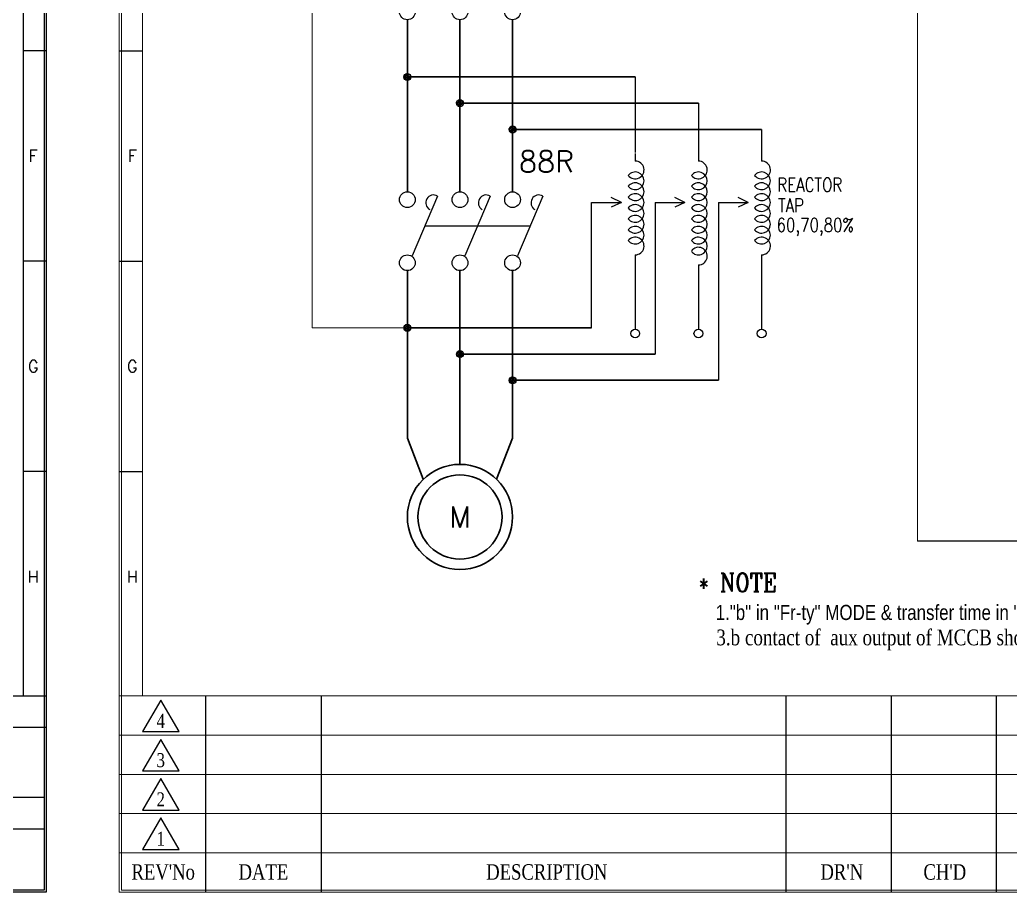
# Model space of a CAD drawing. Header units: millimetres. Extents: x 107 to 2900, y 85 to 3996.
# Drawn here: x 923.6 to 1228.5, y 1945.9 to 2214.6 of the extents above; entities that cross this region are included whole.
import ezdxf
from ezdxf.enums import TextEntityAlignment as Align
from ezdxf.lldxf.tags import DXFTag

# ---------------------------------------------------------------- set-up
doc = ezdxf.new("R2010")
doc.units = ezdxf.units.MM
for name, color, linetype in [('1', 1, 'CENTER'), ('10', 1, 'Continuous'), ('20', 2, 'Continuous'), ('3', 3, 'Continuous'), ('30', 3, 'Continuous'), ('40', 4, 'Continuous'), ('70', 7, 'Continuous'), ('CONT', 7, 'Continuous'), ('TEXT', 6, 'Continuous')]:
    doc.layers.add(name, color=color, linetype=linetype)
doc.styles.add('ROMANC', font='ROMANC.SHX', dxfattribs={"width": 0.85})
doc.styles.add('ROMANS', font='ROMANS.shx', dxfattribs={"width": 0.7})
doc.styles.add('SIMPLEX', font='SIMPLEX')
doc.styles.add('SS', font='batang.ttc', dxfattribs={"width": 0.8})
doc.styles.add('굴림체', font='arial.ttf')
tags = doc.linetypes.add('CENTER', pattern=[2, 1.25, -0.25, 0.25, -0.25]).pattern_tags.tags
tags[10:11] = [DXFTag(74, 4), DXFTag(75, 0), DXFTag(340, '0'), DXFTag(46, 1.0), DXFTag(50, 0.0), DXFTag(44, 0.0), DXFTag(45, 0.0)]
tags[8:9] = [DXFTag(74, 4), DXFTag(75, 0), DXFTag(340, '0'), DXFTag(46, 1.0), DXFTag(50, 0.0), DXFTag(44, 0.0), DXFTag(45, 0.0)]
tags[6:7] = [DXFTag(74, 4), DXFTag(75, 0), DXFTag(340, '0'), DXFTag(46, 1.0), DXFTag(50, 0.0), DXFTag(44, 0.0), DXFTag(45, 0.0)]
tags[4:5] = [DXFTag(74, 4), DXFTag(75, 0), DXFTag(340, '0'), DXFTag(46, 1.0), DXFTag(50, 0.0), DXFTag(44, 0.0), DXFTag(45, 0.0)]

msp = doc.modelspace()

# ---------------------------------------------------------------- hatches: boundary and pattern name
at = {"layer": '70'}
h = msp.add_hatch(dxfattribs=at)
h.set_pattern_fill('ANSI33', color=256, scale=2.16, style=0)
h.set_pattern_definition([(45, (2783.43106, 1608.50056), (-0.38183766, 0.38183766), []), (45, (2783.8129, 1608.50056), (-0.38183766, 0.38183766), [0.27, -0.135])])
h.paths.add_polyline_path([(1042.886, 2198.102, 0.4142136), (1041.806, 2197.022, 0.4142136), (1042.886, 2195.942)])
h.paths.add_polyline_path([(1042.886, 2198.102), (1042.886, 2197.022), (1043.966, 2197.022, 0.4142136)])
h.paths.add_polyline_path([(1043.966, 2197.022), (1042.886, 2197.022), (1042.886, 2195.942, 0.4142136)])
h = msp.add_hatch(dxfattribs=at)
h.set_pattern_fill('ANSI33', color=256, scale=2.16, style=0)
h.set_pattern_definition([(45, (2799.63106, 1600.41697), (-0.38183766, 0.38183766), []), (45, (2800.0129, 1600.41697), (-0.38183766, 0.38183766), [0.27, -0.135])])
h.paths.add_polyline_path([(1059.086, 2190.018, 0.4142136), (1058.006, 2188.938, 0.4142136), (1059.086, 2187.858)])
h.paths.add_polyline_path([(1059.086, 2190.018), (1059.086, 2188.938), (1060.166, 2188.938, 0.4142136)])
h.paths.add_polyline_path([(1060.166, 2188.938), (1059.086, 2188.938), (1059.086, 2187.858, 0.4142136)])
h = msp.add_hatch(dxfattribs=at)
h.set_pattern_fill('ANSI33', color=256, scale=2.16, style=0)
h.set_pattern_definition([(45, (2815.83106, 1592.3334), (-0.38183766, 0.38183766), []), (45, (2816.2129, 1592.3334), (-0.38183766, 0.38183766), [0.27, -0.135])])
h.paths.add_polyline_path([(1075.286, 2181.935, 0.4142136), (1074.206, 2180.855, 0.4142136), (1075.286, 2179.775)])
h.paths.add_polyline_path([(1075.286, 2181.935), (1075.286, 2180.855), (1076.366, 2180.855, 0.4142136)])
h.paths.add_polyline_path([(1076.366, 2180.855), (1075.286, 2180.855), (1075.286, 2179.775, 0.4142136)])
h = msp.add_hatch(dxfattribs=at)
h.set_pattern_fill('ANSI33', color=256, scale=2.16, style=0)
h.set_pattern_definition([(45, (2783.43106, 1531.2343), (-0.38183766, 0.38183766), []), (45, (2783.8129, 1531.2343), (-0.38183766, 0.38183766), [0.27, -0.135])])
h.paths.add_polyline_path([(1042.886, 2120.835, 0.4142136), (1041.806, 2119.755, 0.4142136), (1042.886, 2118.675)])
h.paths.add_polyline_path([(1042.886, 2120.835), (1042.886, 2119.755), (1043.966, 2119.755, 0.4142136)])
h.paths.add_polyline_path([(1043.966, 2119.755), (1042.886, 2119.755), (1042.886, 2118.675, 0.4142136)])
h = msp.add_hatch(dxfattribs=at)
h.set_pattern_fill('ANSI33', color=256, scale=2.16, style=0)
h.set_pattern_definition([(45, (2799.63106, 1523.1507), (-0.38183766, 0.38183766), []), (45, (2800.0129, 1523.1507), (-0.38183766, 0.38183766), [0.27, -0.135])])
h.paths.add_polyline_path([(1059.086, 2112.752, 0.4142136), (1058.006, 2111.672, 0.4142136), (1059.086, 2110.592)])
h.paths.add_polyline_path([(1059.086, 2112.752), (1059.086, 2111.672), (1060.166, 2111.672, 0.4142136)])
h.paths.add_polyline_path([(1060.166, 2111.672), (1059.086, 2111.672), (1059.086, 2110.592, 0.4142136)])
h = msp.add_hatch(dxfattribs=at)
h.set_pattern_fill('ANSI33', color=256, scale=2.16, style=0)
h.set_pattern_definition([(45, (2815.83106, 1515.06714), (-0.38183766, 0.38183766), []), (45, (2816.2129, 1515.06714), (-0.38183766, 0.38183766), [0.27, -0.135])])
h.paths.add_polyline_path([(1075.286, 2104.668, 0.4142136), (1074.206, 2103.588, 0.4142136), (1075.286, 2102.508)])
h.paths.add_polyline_path([(1075.286, 2104.668), (1075.286, 2103.588), (1076.366, 2103.588, 0.4142136)])
h.paths.add_polyline_path([(1076.366, 2103.588), (1075.286, 2103.588), (1075.286, 2102.508, 0.4142136)])

# ---------------------------------------------------------------- linework, layer by layer
at = {"color": 0, "lineweight": 30}
for p, q in [((1042.886, 2214.634), (1042.886, 2161.668)), ((1059.086, 2161.668), (1059.086, 2214.634)), ((1075.286, 2214.634), (1075.286, 2161.668)), ((1042.886, 2197.022), (1113.042, 2197.022)), ((1059.086, 2188.938), (1132.494, 2188.938)), ((1075.286, 2180.855), (1151.947, 2180.855)), ((1042.886, 2137.368), (1042.886, 2085.797)), ((1059.086, 2137.368), (1059.086, 2077.697)), ((1075.286, 2137.368), (1075.286, 2085.797)), ((1042.886, 2119.755), (1099.606, 2119.755)), ((1059.086, 2111.672), (1119.187, 2111.672)), ((1075.286, 2103.588), (1138.639, 2103.588)), ((1042.886, 2085.797), (1047.787, 2073.106)), ((1075.286, 2085.797), (1070.385, 2073.106))]:
    msp.add_line(p, q, dxfattribs=at)
at = {"color": 0, "linetype": 'Continuous'}
msp.add_line((1048.283, 2151.141), (1080.547, 2151.141), dxfattribs=at)
at = {"color": 1, "lineweight": 15}
msp.add_line((1042.886, 2119.755), (1013.61, 2119.755), dxfattribs=at)
msp.add_line((1366.638, 2054.088), (1199.928, 2054.088))
at = {"color": 0, "lineweight": 30}
for radius in [16.2, 12.96]:
    msp.add_circle((1059.086, 2061.497), radius, dxfattribs=at)
at = {"layer": '1', "color": 0}
for p, q in [((1052.201, 2160.358), (1044.364, 2141.924)), ((1068.401, 2160.358), (1060.564, 2141.924)), ((1084.601, 2160.358), (1076.764, 2141.924))]:
    msp.add_line(p, q, dxfattribs=at)
for centre in [(1042.886, 2217.064), (1059.086, 2217.064), (1075.286, 2217.064), (1042.886, 2159.238), (1059.086, 2159.238), (1075.286, 2159.238), (1042.886, 2139.798), (1059.086, 2139.798), (1075.286, 2139.798)]:
    msp.add_circle(centre, 2.43, dxfattribs=at)
for centre in [(1050.986, 2158.254), (1067.186, 2158.254), (1083.386, 2158.254)]:
    msp.add_arc(centre, 2.43, 60, 240, dxfattribs=at)
at = {"layer": '10', "color": 0}
for points in [[(967.001, 2005.086), (961.389, 1995.366), (972.613, 1995.366)], [(967.001, 1992.99), (961.389, 1983.27), (972.613, 1983.27)], [(967.001, 1980.894), (961.389, 1971.174), (972.613, 1971.174)], [(967.001, 1968.798), (961.389, 1959.078), (972.613, 1959.078)]]:
    msp.add_lwpolyline(points, close=True, dxfattribs=at)
at = {"layer": '20', "color": 7}
msp.add_line((924.579, 2521.982), (924.579, 2006.39), dxfattribs=at)
at = {"layer": '20', "color": 0, "lineweight": 13}
msp.add_lwpolyline([(961.335, 2006.39), (961.335, 2521.982), (1767.879, 2521.982), (1767.879, 2006.39)], dxfattribs=at)
at = {"layer": '3'}
for p, q in [((1113.042, 2173.453), (1113.042, 2171.1)), ((1132.494, 2173.453), (1132.494, 2171.1)), ((1151.947, 2173.453), (1151.947, 2171.1)), ((1108.775, 2158.398), (1105.662, 2159.888)), ((1128.356, 2158.398), (1125.243, 2159.888)), ((1147.808, 2158.398), (1144.695, 2159.888)), ((1108.775, 2158.398), (1105.662, 2156.908)), ((1128.356, 2158.398), (1125.243, 2156.908)), ((1147.808, 2158.398), (1144.695, 2156.908))]:
    msp.add_line(p, q, dxfattribs=at)
for centre in [(1113.042, 2118.006), (1132.494, 2118.006), (1151.947, 2118.006)]:
    msp.add_circle(centre, 1.361, dxfattribs=at)
for centre, start, end in [((1113.042, 2168.383), 218.02647, 90), ((1132.494, 2168.383), 218.02647, 90), ((1151.947, 2168.383), 218.02647, 90), ((1113.042, 2165.035), 218.02647, 141.97353), ((1132.494, 2165.035), 218.02647, 141.97353), ((1151.947, 2165.035), 218.02647, 141.97353), ((1113.042, 2161.688), 218.02647, 141.97353), ((1132.494, 2161.688), 218.02647, 141.97353), ((1151.947, 2161.688), 218.02647, 141.97353), ((1113.042, 2158.341), 218.02647, 141.97353), ((1132.494, 2158.341), 218.02647, 141.97353), ((1151.947, 2158.341), 218.02647, 141.97353), ((1113.042, 2154.993), 218.02647, 141.97353), ((1132.494, 2154.993), 218.02647, 141.97353), ((1151.947, 2154.993), 218.02647, 141.97353), ((1113.042, 2151.646), 218.02647, 141.97353), ((1132.494, 2151.646), 218.02647, 141.97353), ((1151.947, 2151.646), 218.02647, 141.97353), ((1113.042, 2148.298), 218.02647, 141.97353), ((1132.494, 2148.298), 218.02647, 141.97353), ((1151.947, 2148.298), 218.02647, 141.97353), ((1113.042, 2144.951), 270, 141.97353), ((1132.494, 2144.951), 218.02647, 141.97353), ((1151.947, 2144.951), 270, 141.97353), ((1132.494, 2141.837), 270, 141.97353)]:
    msp.add_arc(centre, 2.717, start, end, dxfattribs=at)
at = {"layer": '30', "color": 7}
for p, q in [((931.707, 2205.11), (924.579, 2205.11)), ((931.707, 2140.31), (924.579, 2140.31)), ((931.707, 2075.51), (924.579, 2075.51))]:
    msp.add_line(p, q, dxfattribs=at)
at = {"layer": '30', "color": 0}
for p, q in [((954.207, 2205.11), (961.335, 2205.11)), ((954.207, 2140.31), (961.335, 2140.31)), ((954.207, 2075.51), (961.335, 2075.51))]:
    msp.add_line(p, q, dxfattribs=at)
at = {"layer": '40', "color": 0}
for p, q in [((980.701, 2006.39), (980.701, 1945.91)), ((1016.341, 2006.39), (1016.341, 1945.91)), ((1159.407, 2006.39), (1159.407, 1945.91)), ((1191.807, 2006.39), (1191.807, 1945.91)), ((1224.207, 2006.39), (1224.207, 1945.91))]:
    msp.add_line(p, q, dxfattribs=at)
at = {"layer": '40', "color": 7}
for p, q in [((931.707, 1996.67), (607.707, 1996.67)), ((931.275, 1975.07), (607.707, 1975.07)), ((931.275, 1965.35), (607.707, 1965.35))]:
    msp.add_line(p, q, dxfattribs=at)
at = {"layer": '40', "color": 0, "lineweight": 13}
for p, q in [((1256.607, 1994.294), (954.207, 1994.294)), ((1256.607, 1982.198), (954.207, 1982.198)), ((1256.607, 1970.102), (954.207, 1970.102)), ((1256.607, 1958.006), (954.207, 1958.006))]:
    msp.add_line(p, q, dxfattribs=at)
at = {"layer": '70', "lineweight": 15}
for p, q in [((1199.926, 2084.614), (1199.923, 2430.054)), ((1199.928, 2054.088), (1199.926, 2084.614))]:
    msp.add_line(p, q, dxfattribs=at)
at = {"layer": '70', "color": 1, "lineweight": 15}
msp.add_line((1013.61, 2119.755), (1013.607, 2379.361), dxfattribs=at)
at = {"layer": '70', "color": 7}
msp.add_line((110.907, 2006.39), (931.707, 2006.39), dxfattribs=at)
at = {"layer": '70', "color": 0, "lineweight": 13}
msp.add_line((954.207, 2006.39), (1775.007, 2006.39), dxfattribs=at)
at = {"layer": '70', "color": 7}
for points in [[(931.707, 1945.91), (110.907, 1945.91), (110.907, 2529.11), (931.707, 2529.11)], [(931.059, 1946.558), (111.555, 1946.558), (111.555, 2528.462), (931.059, 2528.462)]]:
    msp.add_lwpolyline(points, close=True, dxfattribs=at)
at = {"layer": '70', "color": 0, "lineweight": 13}
for points in [[(1775.007, 1945.91), (954.207, 1945.91), (954.207, 2529.11), (1775.007, 2529.11)], [(1774.359, 1946.558), (954.855, 1946.558), (954.855, 2528.462), (1774.359, 2528.462)]]:
    msp.add_lwpolyline(points, close=True, dxfattribs=at)
at = {"layer": '70'}
for centre in [(1042.886, 2197.022), (1059.086, 2188.938), (1075.286, 2180.855), (1042.886, 2119.755), (1059.086, 2111.672), (1075.286, 2103.588)]:
    msp.add_circle(centre, 1.08, dxfattribs=at)
at = {"layer": 'CONT'}
for p, q in [((1113.042, 2197.022), (1113.042, 2173.724)), ((1132.494, 2188.938), (1132.494, 2171.1)), ((1151.947, 2180.855), (1151.947, 2171.1)), ((1099.606, 2119.755), (1099.606, 2158.398)), ((1099.606, 2158.398), (1108.775, 2158.398)), ((1119.187, 2158.398), (1119.187, 2111.672)), ((1119.187, 2158.398), (1128.356, 2158.398)), ((1138.639, 2158.398), (1147.808, 2158.398)), ((1138.639, 2158.398), (1138.639, 2103.588)), ((1113.042, 2142.234), (1113.042, 2138.05)), ((1151.947, 2142.234), (1151.947, 2119.367)), ((1113.042, 2139.12), (1113.042, 2119.367)), ((1132.494, 2139.12), (1132.494, 2119.367))]:
    msp.add_line(p, q, dxfattribs=at)

# ---------------------------------------------------------------- texts
at = {"color": 0, "linetype": 'Continuous', "style": 'SIMPLEX'}
msp.add_text(' 88R', height=6.48, dxfattribs=at).set_placement((1072.817, 2167.75))
msp.add_text('M', height=6.48, dxfattribs=at).set_placement((1059.086, 2061.497), align=Align.MIDDLE)
at = {"color": 7, "style": 'ROMANC', "width": 0.85}
msp.add_text('* NOTE', height=5.6712, dxfattribs=at).set_placement((1132.455, 2038.517))
at = {"color": 0, "width": 0.8}
for s, height, style, p in [('1."b" in "Fr-ty" MODE & transfer time in "Frdt" MODE should be preset', 4.6656, '굴림체', (1137.793, 2029.754)), ('3.b contact of  aux output of MCCB should be connected with M1-M2 in order to confirm MCCB-open-state ', 4.86, 'SS', (1138.008, 2021.962))]:
    msp.add_text(s, height=height, dxfattribs=dict(at, style=style)).set_placement(p)
at = {"layer": '30', "color": 7, "style": 'SIMPLEX'}
for s, p in [('F', (927.711, 2172.71)), ('G', (927.711, 2107.91)), ('H', (927.711, 2043.11))]:
    msp.add_text(s, height=3.672, dxfattribs=at).set_placement(p, align=Align.MIDDLE)
at = {"layer": '30', "color": 0, "style": 'SIMPLEX'}
for s, p in [('F', (958.203, 2172.71)), ('G', (958.203, 2107.91)), ('H', (958.203, 2043.11))]:
    msp.add_text(s, height=3.672, dxfattribs=at).set_placement(p, align=Align.MIDDLE)
at = {"layer": '40', "color": 0, "style": 'SS', "width": 0.8}
for s, height, p in [('4', 4.32, (966.973, 1996.53)), ('3', 4.32, (966.973, 1984.434)), ('2', 4.32, (966.973, 1972.338)), ('1', 4.32, (966.973, 1960.242)), ("REV'No", 4.752, (967.727, 1949.778)), ('DATE', 4.752, (998.567, 1949.778)), ('DESCRIPTION', 4.752, (1085.822, 1949.778)), ("DR'N", 4.752, (1176.642, 1949.766)), ("CH'D", 4.752, (1208.347, 1949.766))]:
    msp.add_text(s, height=height, dxfattribs=at).set_placement(p, align=Align.CENTER)
at = {"layer": 'TEXT', "style": 'ROMANS', "width": 0.8}
for s, p in [('REACTOR', (1156.769, 2161.697)), ('TAP', (1157.016, 2155.337)), ('60,70,80%', (1156.543, 2149.333))]:
    msp.add_text(s, height=4.2336, dxfattribs=at).set_placement(p)

doc.saveas('drawing.dxf')
